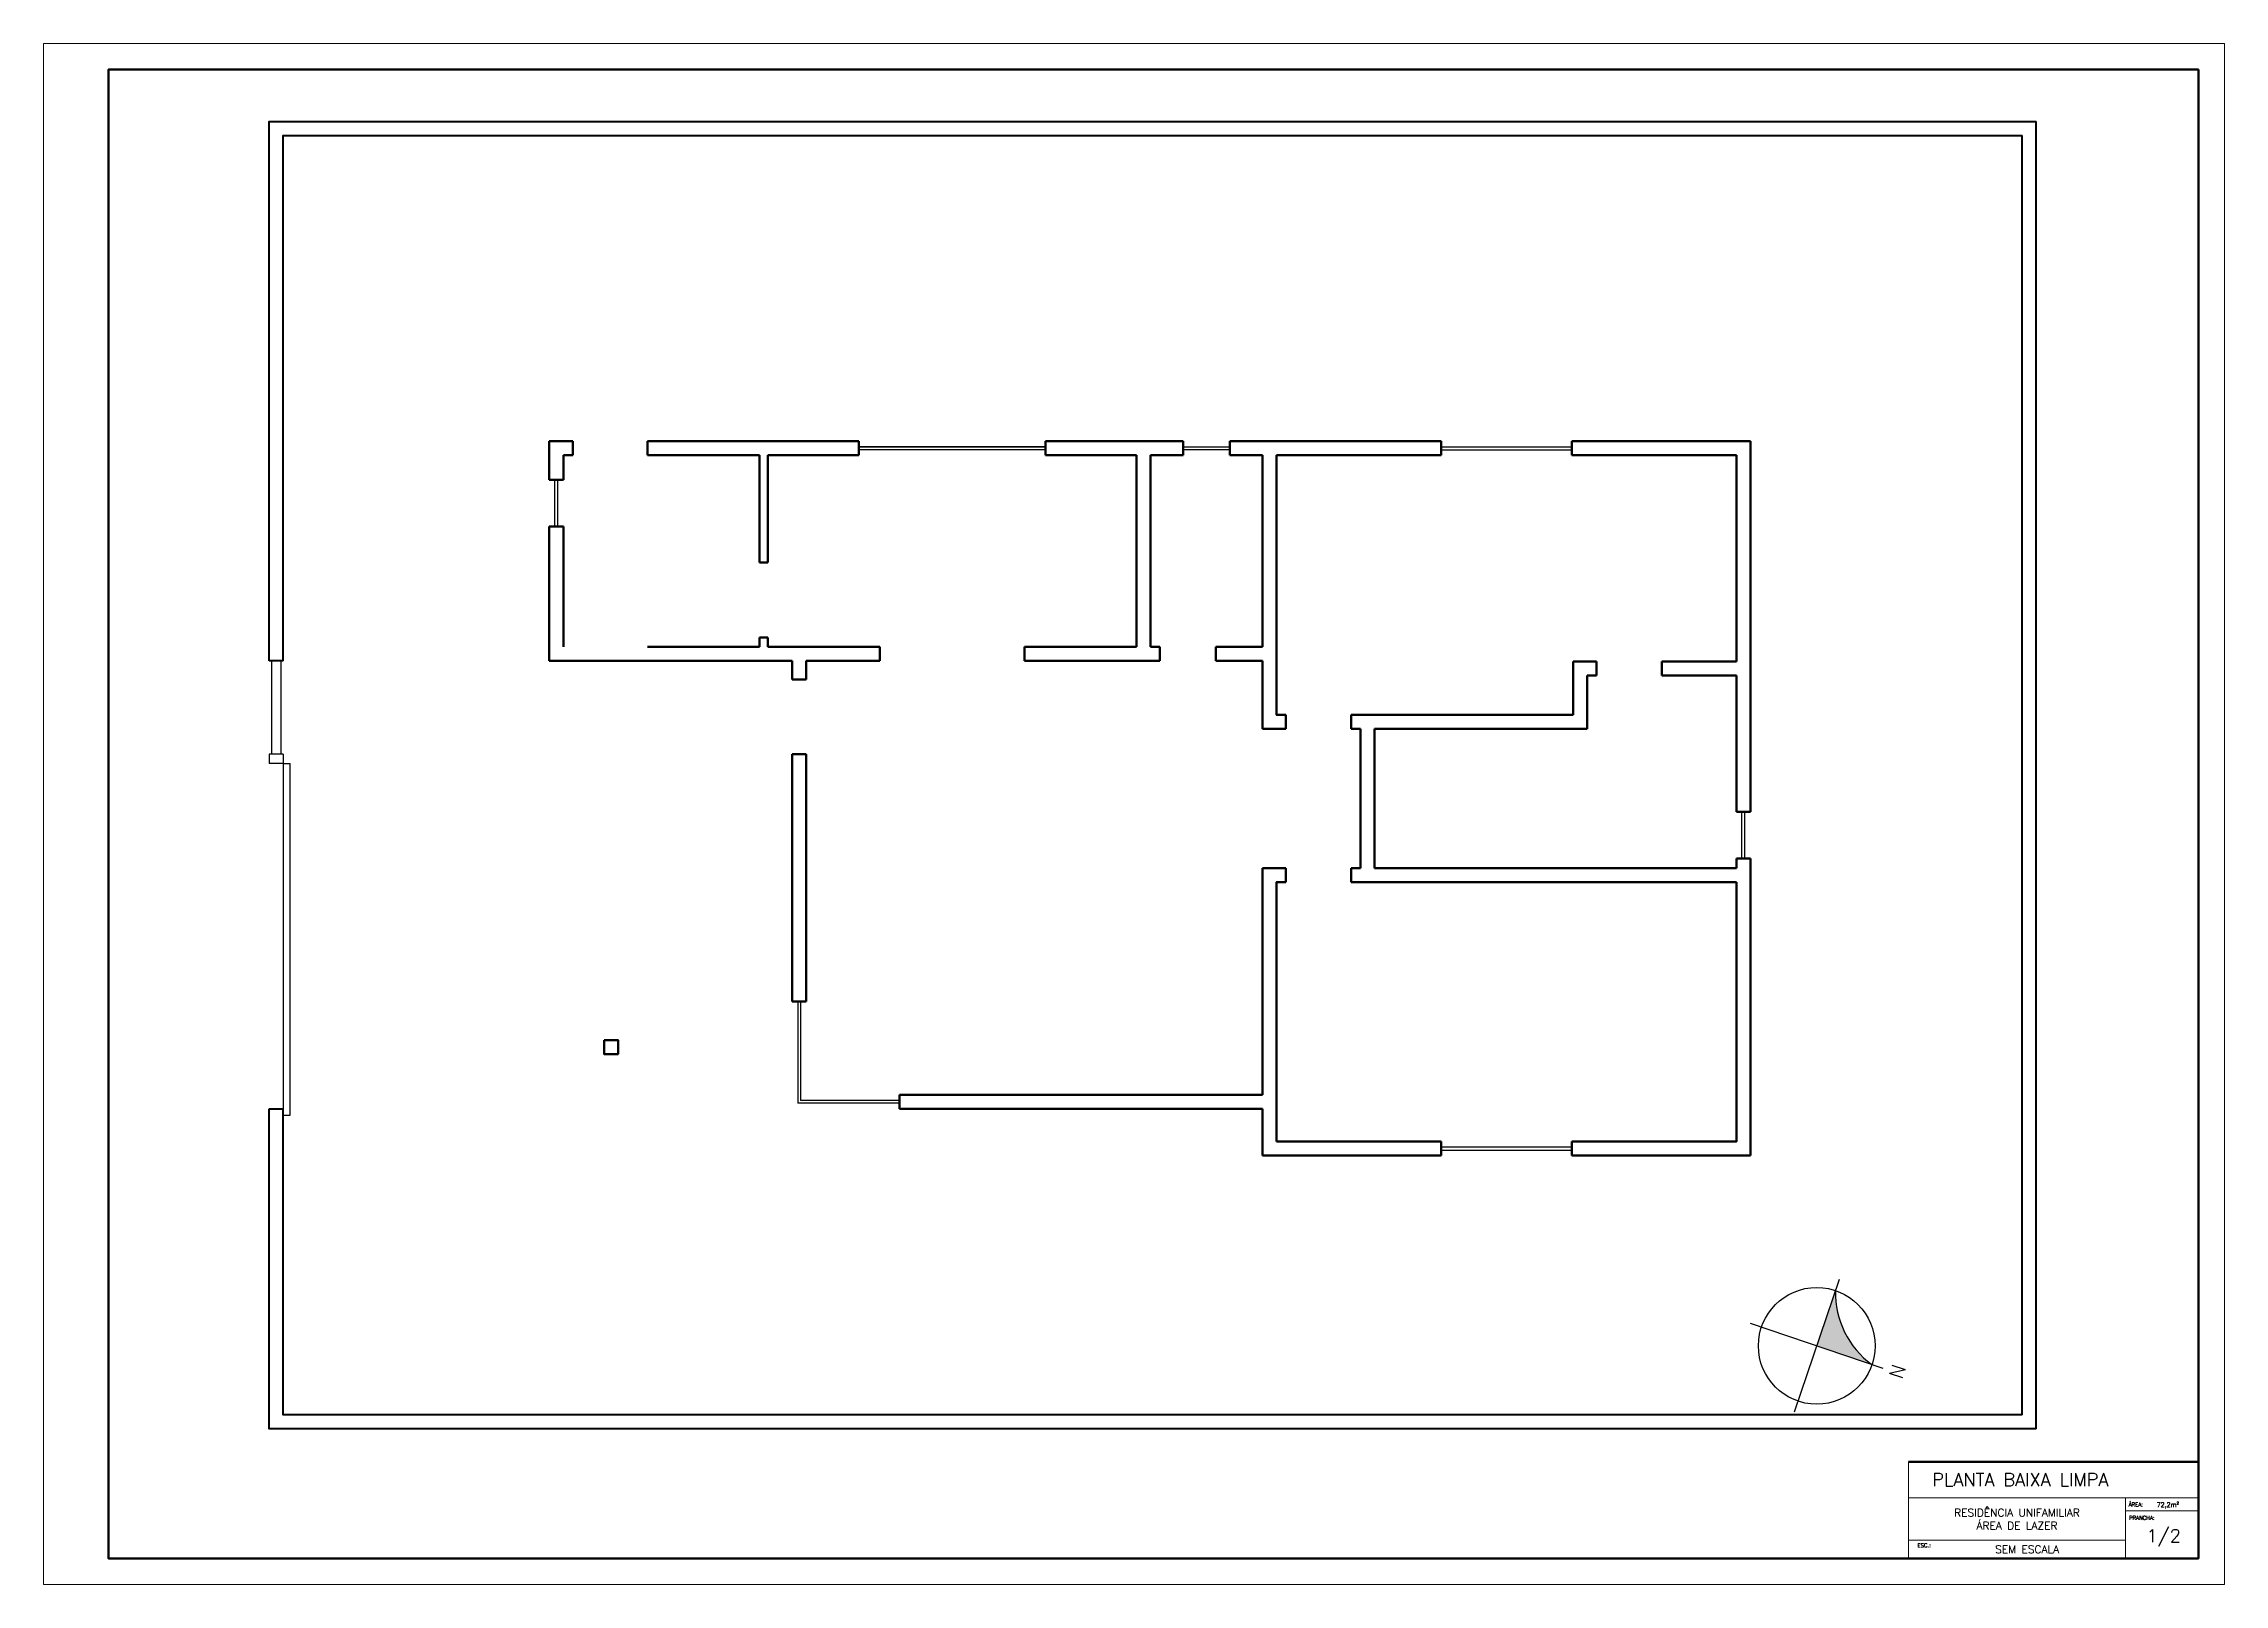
# Model space of a CAD drawing. Header units: millimetres. Extents: x 1501.6 to 1543.6, y 871.9 to 901.6.
import ezdxf

# ---------------------------------------------------------------- set-up
doc = ezdxf.new("R2010")
doc.units = ezdxf.units.MM
for name, color, linetype, lineweight in [('0.13', 6, 'Continuous', 13), ('0.20', 7, 'Continuous', 20), ('0.30', 2, 'Continuous', 30), ('0.40', 3, 'Continuous', 40), ('0.60', 4, 'Continuous', 60), ('1.00', 5, 'Continuous', 100), ('cotas', 6, 'Continuous', 9)]:
    doc.layers.add(name, color=color, linetype=linetype, lineweight=lineweight)
doc.styles.add('100X1', font='ROMANS', dxfattribs={"height": 0.25})
doc.styles.add('REGUA100', font='romans.shx', dxfattribs={"height": 2.5})
doc.styles.add('REGUA60', font='romans.shx', dxfattribs={"height": 1.5})
doc.styles.add('ROMANS', font='romans.shx')

# ---------------------------------------------------------------- blocks, each defined once
blk = doc.blocks.new('Norte3')
blk.add_hatch(color=256).paths.add_polyline_path([(0, 0), (0, 1.25, -0.245858), (-1.25, 0)])
for p, q in [((0, 1.5), (0, -1.5)), ((-1.5, 0), (1.5, 0))]:
    blk.add_line(p, q)
at = {"color": 3}
blk.add_circle((0, 0), 1.25, dxfattribs=at)
blk.add_arc((-1.819, 1.819), 1.906, 287.3747, 342.6253)
at = {"color": 3, "style": '100X1'}
blk.add_text('N', height=0.3, dxfattribs=at).set_placement((-0.175, 1.668))
blk = doc.blocks.new('quadro')
at = {"layer": '0.13', "linetype": 'Continuous'}
for p, q in [((1545.202, 879.404), (1550.794, 879.404)), ((1549.389, 879.404), (1549.389, 878.239)), ((1549.389, 879.154), (1550.794, 879.154)), ((1545.202, 878.589), (1549.389, 878.589))]:
    blk.add_line(p, q, dxfattribs=at)
at = {"layer": '0.20', "color": 5, "linetype": 'Continuous'}
blk.add_line((1545.202, 880.104), (1545.202, 878.239), dxfattribs=at)
at = {"layer": '1.00'}
blk.add_line((1545.202, 880.104), (1550.794, 880.104), dxfattribs=at)
blk.add_lwpolyline([(1550.794, 906.939), (1510.494, 906.939), (1510.494, 878.239), (1550.794, 878.239)], close=True, dxfattribs=at)
blk.add_lwpolyline([(1550.794, 878.239), (1542.224, 878.239)], dxfattribs=at)
blk.add_lwpolyline([(1550.794, 878.239), (1542.224, 878.239)], dxfattribs=at)
at = {"layer": 'cotas'}
blk.add_lwpolyline([(1551.294, 907.439), (1509.244, 907.439), (1509.244, 877.739), (1551.294, 877.739)], close=True, dxfattribs=at)
at = {"layer": '0.20', "color": 3, "style": 'REGUA100'}
blk.add_text('PLANTA BAIXA LIMPA', height=0.25, dxfattribs=at).set_placement((1545.661, 879.634))
at = {"layer": '0.20', "color": 40, "style": 'REGUA60'}
for s, p in [('ÁREA: ', (1549.448, 879.242)), ('PRANCHA:', (1549.455, 878.983))]:
    blk.add_text(s, height=0.075, dxfattribs=at).set_placement(p)
at = {"layer": '0.20', "style": 'REGUA60'}
blk.add_text('72,2m²', height=0.09, dxfattribs=at).set_placement((1549.987, 879.23))
at = {"layer": '0.20', "color": 4, "char_height": 0.15, "attachment_point": 5, "style": 'ROMANS'}
for s, insert, width in [('RESIDÊNCIA UNIFAMILIAR\\PÁREA DE LAZER', (1547.296, 878.996), 4.18696), ('SEM ESCALA', (1547.492, 878.414), 3.4358)]:
    blk.add_mtext(s, dxfattribs=dict(at, insert=insert, width=width))
at = {"layer": '0.20', "color": 3, "insert": (1550.121, 878.633), "char_height": 0.25, "width": 0.82547, "attachment_point": 5, "style": 'REGUA100'}
blk.add_mtext('\\A1;1/2', dxfattribs=at)
at = {"layer": '0.20', "color": 40, "insert": (1545.322, 878.53), "char_height": 0.075, "width": 1.35285, "attachment_point": 1, "style": 'REGUA60'}
blk.add_mtext('\\pxql; ESC.:', dxfattribs=at)

msp = doc.modelspace()

# ---------------------------------------------------------------- linework, layer by layer
for p, q in [((1505.94, 900.137), (1539.741, 900.137)), ((1525.095, 890.012), (1525.095, 891.063)), ((1505.94, 874.937), (1511.34, 874.937))]:
    msp.add_line(p, q)
at = {"color": 2}
for p, q in [((1505.985, 889.742), (1505.985, 887.942)), ((1506.165, 889.742), (1506.165, 887.942)), ((1506.21, 887.762), (1506.345, 887.762)), ((1506.21, 880.982), (1506.345, 880.982))]:
    msp.add_line(p, q, dxfattribs=at)
at = {"color": 3}
for p, q in [((1506.21, 887.942), (1505.94, 887.942)), ((1505.94, 887.942), (1505.94, 887.762)), ((1506.21, 887.762), (1505.94, 887.762)), ((1506.21, 887.942), (1506.21, 887.762))]:
    msp.add_line(p, q, dxfattribs=at)
msp.add_lwpolyline([(1531.08, 885.746), (1527.255, 885.746)])
at = {"layer": '0.20'}
msp.add_lwpolyline([(1528.538, 880.472), (1527.75, 880.472)], dxfattribs=at)
at = {"layer": '0.30'}
for p, q in [((1517.31, 893.864), (1520.91, 893.864)), ((1520.91, 893.864), (1517.31, 893.864)), ((1520.91, 893.864), (1517.31, 893.864)), ((1520.91, 893.81), (1517.31, 893.81)), ((1523.565, 893.864), (1524.465, 893.864)), ((1524.465, 893.81), (1523.565, 893.81)), ((1528.538, 893.864), (1531.058, 893.864)), ((1528.538, 893.81), (1531.058, 893.81)), ((1511.448, 892.331), (1511.448, 893.231)), ((1511.506, 892.331), (1511.506, 893.231)), ((1506.21, 887.762), (1506.21, 884.342)), ((1506.345, 884.342), (1506.345, 887.762)), ((1534.338, 885.927), (1534.338, 886.827)), ((1534.392, 885.927), (1534.392, 886.827)), ((1506.21, 884.342), (1506.21, 880.982)), ((1506.345, 880.982), (1506.345, 884.342)), ((1516.133, 883.172), (1516.133, 881.21)), ((1516.187, 883.172), (1516.187, 881.264)), ((1518.095, 881.21), (1516.133, 881.21)), ((1518.095, 881.264), (1516.187, 881.264)), ((1531.058, 880.364), (1528.538, 880.364)), ((1528.538, 880.31), (1531.058, 880.31))]:
    msp.add_line(p, q, dxfattribs=at)
at = {"layer": '0.40'}
for p, q in [((1506.21, 889.742), (1505.94, 889.742)), ((1505.94, 881.102), (1506.21, 881.102)), ((1539.741, 874.937), (1505.94, 874.937))]:
    msp.add_line(p, q, dxfattribs=at)
for points in [[(1505.94, 898.967), (1505.94, 900.137), (1540.011, 900.137)], [(1540.011, 874.937), (1540.011, 900.137)], [(1506.21, 898.967), (1506.21, 899.867), (1539.741, 899.867)], [(1539.741, 875.207), (1539.741, 899.867)], [(1505.94, 889.742), (1505.94, 898.967)], [(1506.21, 889.742), (1506.21, 898.967)], [(1540.011, 874.937), (1505.94, 874.937), (1505.94, 881.102)], [(1539.741, 875.207), (1506.21, 875.207), (1506.21, 881.102)]]:
    msp.add_lwpolyline(points, dxfattribs=at)
at = {"layer": '0.60'}
for p, q in [((1511.34, 893.972), (1511.34, 893.231)), ((1511.794, 893.972), (1511.34, 893.972)), ((1511.794, 893.704), (1511.614, 893.704)), ((1511.614, 893.231), (1511.614, 893.704)), ((1511.614, 893.704), (1511.614, 893.704)), ((1511.614, 893.704), (1511.614, 893.231)), ((1511.794, 893.704), (1511.794, 893.972)), ((1513.234, 893.974), (1513.234, 893.702)), ((1515.393, 893.972), (1513.234, 893.972)), ((1515.394, 893.702), (1513.234, 893.702)), ((1515.393, 893.972), (1517.31, 893.972)), ((1515.555, 891.632), (1515.555, 893.702)), ((1515.555, 893.702), (1517.31, 893.702)), ((1515.555, 893.702), (1517.31, 893.702)), ((1516.393, 893.702), (1515.555, 893.702)), ((1516.87, 893.702), (1517.31, 893.702)), ((1517.31, 893.702), (1517.146, 893.702)), ((1517.31, 893.702), (1517.31, 893.972)), ((1520.91, 893.972), (1523.565, 893.972)), ((1520.91, 893.702), (1520.91, 893.972)), ((1520.91, 893.702), (1522.665, 893.702)), ((1520.91, 893.702), (1522.665, 893.702)), ((1522.665, 893.702), (1522.546, 893.702)), ((1522.665, 893.702), (1522.665, 890.012)), ((1522.665, 893.702), (1522.665, 890.012)), ((1522.935, 893.702), (1523.565, 893.702)), ((1522.935, 893.702), (1522.935, 890.906)), ((1523.565, 893.702), (1522.935, 893.702)), ((1523.565, 893.702), (1523.565, 893.972)), ((1524.465, 893.972), (1528.538, 893.972)), ((1524.465, 893.702), (1524.465, 893.972)), ((1524.465, 893.702), (1525.095, 893.702)), ((1525.095, 893.702), (1524.465, 893.702)), ((1525.095, 893.702), (1525.095, 890.012)), ((1525.365, 889.742), (1525.365, 893.702)), ((1525.365, 893.702), (1525.365, 888.696)), ((1525.365, 893.702), (1525.365, 888.696)), ((1525.365, 890.138), (1525.365, 893.702)), ((1527.604, 893.702), (1525.365, 893.702)), ((1528.538, 893.702), (1527.604, 893.702)), ((1528.538, 893.702), (1528.538, 893.972)), ((1531.058, 893.972), (1534.5, 893.972)), ((1531.058, 893.702), (1531.058, 893.972)), ((1531.058, 893.702), (1534.23, 893.702)), ((1534.23, 893.702), (1534.23, 889.724)), ((1511.614, 893.231), (1511.34, 893.231)), ((1522.935, 893.432), (1522.935, 890.906)), ((1525.095, 890.012), (1525.095, 893.432)), ((1525.095, 892.406), (1525.095, 893.432)), ((1511.34, 892.331), (1511.34, 889.742)), ((1511.614, 892.331), (1511.34, 892.331)), ((1511.614, 890.012), (1511.614, 892.331)), ((1511.614, 892.331), (1511.614, 891.858)), ((1515.555, 891.632), (1515.393, 891.632)), ((1522.935, 890.906), (1522.935, 890.012)), ((1522.935, 890.636), (1522.935, 890.012)), ((1515.213, 890.012), (1513.234, 890.012)), ((1515.393, 890.012), (1515.213, 890.012)), ((1515.555, 890.192), (1515.393, 890.192)), ((1515.555, 890.012), (1515.555, 890.192)), ((1517.715, 890.012), (1515.555, 890.012)), ((1515.555, 890.012), (1517.715, 890.012)), ((1517.715, 890.012), (1517.715, 889.742)), ((1522.485, 890.012), (1520.505, 890.012)), ((1520.505, 890.012), (1522.665, 890.012)), ((1520.505, 890.012), (1520.505, 889.742)), ((1522.665, 890.012), (1522.485, 890.012)), ((1522.665, 890.012), (1522.485, 890.012)), ((1522.935, 890.012), (1523.115, 890.012)), ((1523.115, 890.012), (1523.115, 889.742)), ((1524.195, 890.012), (1525.095, 890.012)), ((1524.195, 890.012), (1524.195, 889.742)), ((1515.285, 889.742), (1511.34, 889.742)), ((1516.025, 889.742), (1515.285, 889.742)), ((1516.025, 889.382), (1516.025, 889.742)), ((1516.025, 889.742), (1516.025, 889.382)), ((1516.025, 889.382), (1516.295, 889.382)), ((1517.715, 889.742), (1516.295, 889.742)), ((1516.295, 889.382), (1516.295, 889.742)), ((1522.485, 889.742), (1520.505, 889.742)), ((1522.935, 889.742), (1522.485, 889.742)), ((1525.095, 889.742), (1525.095, 888.426)), ((1531.35, 888.428), (1531.35, 889.454)), ((1531.35, 889.454), (1531.53, 889.454)), ((1531.53, 889.454), (1531.53, 889.724)), ((1532.79, 889.454), (1532.79, 889.724)), ((1532.79, 889.454), (1534.23, 889.454)), ((1534.23, 889.454), (1534.23, 886.827)), ((1534.23, 889.166), (1534.23, 886.827)), ((1534.23, 889.166), (1534.23, 888.115)), ((1525.365, 888.696), (1525.545, 888.696)), ((1525.545, 888.696), (1525.545, 888.426)), ((1526.805, 888.698), (1526.805, 888.426)), ((1531.08, 888.698), (1527.255, 888.698)), ((1525.365, 888.428), (1525.365, 888.426)), ((1525.365, 888.428), (1525.365, 888.426)), ((1526.805, 888.426), (1526.985, 888.426)), ((1526.985, 888.426), (1526.985, 885.746)), ((1527.255, 888.428), (1527.255, 885.746)), ((1531.08, 888.428), (1527.255, 888.428)), ((1531.08, 888.428), (1531.35, 888.428)), ((1516.025, 883.172), (1516.025, 887.942)), ((1516.025, 887.942), (1516.295, 887.942)), ((1516.295, 883.172), (1516.295, 887.942)), ((1534.23, 886.827), (1534.5, 886.827)), ((1525.095, 885.746), (1525.095, 881.372)), ((1525.545, 885.476), (1525.545, 885.746)), ((1526.805, 885.474), (1526.805, 885.746)), ((1526.805, 885.746), (1526.985, 885.746)), ((1531.575, 885.746), (1527.255, 885.746)), ((1534.23, 885.746), (1531.35, 885.746)), ((1531.8, 885.746), (1531.62, 885.746)), ((1534.23, 885.746), (1532.07, 885.746)), ((1534.23, 885.927), (1534.23, 885.746)), ((1534.23, 885.927), (1534.23, 885.746)), ((1534.23, 885.927), (1534.23, 885.746)), ((1534.23, 885.927), (1534.23, 885.746)), ((1534.23, 885.746), (1534.23, 885.927)), ((1534.23, 885.927), (1534.5, 885.927)), ((1525.365, 885.476), (1525.365, 880.472)), ((1525.365, 885.476), (1525.365, 885.296)), ((1525.365, 885.476), (1525.545, 885.476)), ((1532.07, 885.476), (1531.62, 885.476)), ((1534.23, 885.476), (1534.05, 885.476)), ((1534.23, 880.472), (1534.23, 885.476)), ((1525.365, 884.036), (1525.365, 880.472)), ((1516.295, 883.172), (1516.025, 883.172)), ((1525.095, 881.372), (1518.095, 881.372)), ((1518.095, 881.372), (1518.095, 881.102)), ((1525.095, 881.102), (1518.095, 881.102)), ((1525.095, 881.102), (1525.095, 880.202)), ((1528.538, 880.202), (1525.095, 880.202)), ((1525.365, 880.472), (1528.538, 880.472)), ((1526.175, 880.472), (1525.365, 880.472)), ((1528.538, 880.472), (1528.538, 880.202)), ((1531.058, 880.472), (1534.23, 880.472)), ((1531.058, 880.472), (1531.058, 880.202)), ((1534.5, 880.202), (1531.058, 880.202))]:
    msp.add_line(p, q, dxfattribs=at)
for points in [[(1515.393, 891.632), (1515.393, 893.702)], [(1525.365, 890.138), (1525.365, 893.702)], [(1534.5, 886.827), (1534.5, 893.972)], [(1515.393, 890.012), (1515.393, 890.192)], [(1515.555, 890.012), (1515.555, 890.192)], [(1522.935, 889.742), (1522.935, 889.742), (1523.115, 889.742)], [(1524.195, 889.742), (1525.095, 889.742)], [(1531.53, 889.724), (1531.08, 889.724)], [(1531.08, 889.724), (1531.08, 888.698)], [(1534.23, 889.724), (1532.79, 889.724)], [(1525.365, 888.696), (1525.365, 888.878)], [(1525.545, 888.696), (1525.365, 888.696), (1525.365, 888.876)], [(1527.255, 888.698), (1526.805, 888.698)], [(1525.545, 888.426), (1525.095, 888.426)], [(1526.985, 888.426), (1526.805, 888.426)], [(1525.545, 885.746), (1525.095, 885.746)], [(1525.545, 885.746), (1525.365, 885.746)], [(1526.985, 885.746), (1526.805, 885.746)], [(1526.985, 885.746), (1526.805, 885.746)], [(1531.8, 885.746), (1531.35, 885.746)], [(1534.5, 880.202), (1534.5, 885.927)], [(1525.365, 885.476), (1525.365, 885.296)], [(1525.545, 885.476), (1525.365, 885.476), (1525.365, 885.296)], [(1531.8, 885.476), (1526.805, 885.476)], [(1534.23, 885.476), (1534.23, 880.472), (1531.058, 880.472)], [(1531.8, 885.476), (1531.8, 885.476), (1534.05, 885.476)], [(1534.05, 885.476), (1534.23, 885.476)], [(1525.365, 885.152), (1525.365, 884.702)], [(1525.365, 884.036), (1525.365, 880.472)]]:
    msp.add_lwpolyline(points, dxfattribs=at)
msp.add_lwpolyline([(1512.398, 882.43), (1512.398, 882.16), (1512.668, 882.16), (1512.668, 882.43)], close=True, dxfattribs=at)

# ---------------------------------------------------------------- block references
at = {"color": 1}
msp.add_blockref('quadro', (-7.654, -5.802), dxfattribs=at)
at = {"xscale": 0.899999999999879, "yscale": 0.899999999999879, "zscale": 2.4, "rotation": 251.2568061609116}
msp.add_blockref('Norte3', (1535.779, 876.535), dxfattribs=at)

doc.saveas('drawing.dxf')
